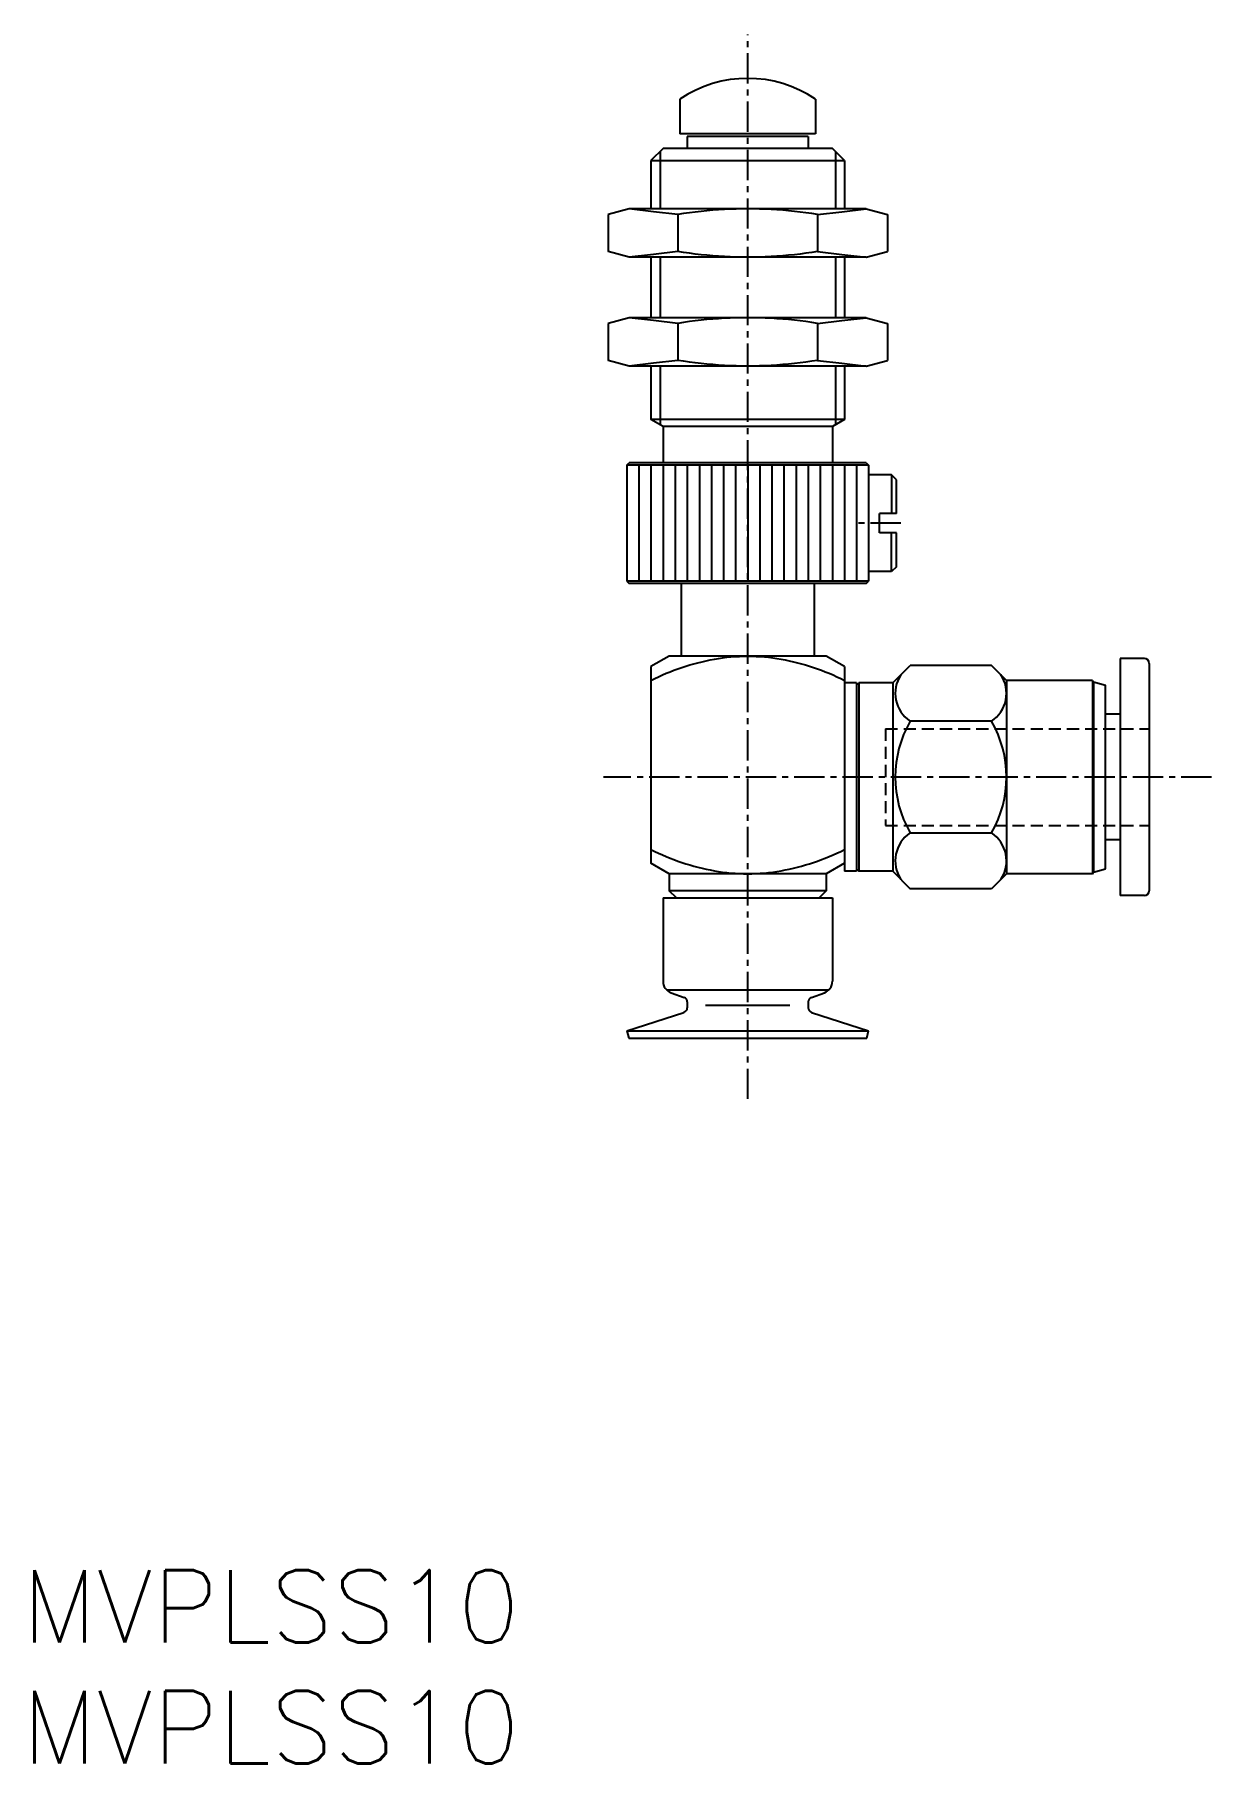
# Model space of a CAD drawing. Extents: x 0.5 to 49.2, y 0 to 71.5.
import ezdxf

# ---------------------------------------------------------------- set-up
doc = ezdxf.new("R2010")
doc.units = 0
doc.linetypes.add('CENTER', pattern=[2, 1.25, -0.25, 0.25, -0.25])
doc.linetypes.add('DASHED', pattern=[0.75, 0.5, -0.25])
doc.layers.get('0').update_dxf_attribs({"linetype": 'CONTINUOUS'})
doc.layers.add('CENTER', color=1, linetype='CENTER')
doc.styles.get("Standard").update_dxf_attribs({"font": 'txt.shx'})

# ---------------------------------------------------------------- blocks, each defined once
blk = doc.blocks.new('*U10')
at = {"color": 7, "linetype": 'CONTINUOUS'}
blk.add_text('MVPLSS10', height=3, dxfattribs=at).set_placement((0, 0))
blk = doc.blocks.new('*U11')
at = {"color": 7, "linetype": 'CONTINUOUS'}
blk.add_text('MVPLSS10', height=3, dxfattribs=at).set_placement((0, 5))

msp = doc.modelspace()

# ---------------------------------------------------------------- linework, layer by layer
at = {"color": 7, "linetype": 'CONTINUOUS'}
for p, q in [((27.199993, 68.842461), (27.199993, 67.400002)), ((32.799999, 68.842461), (32.799999, 67.400002)), ((32.799999, 67.400002), (27.199993, 67.400002)), ((27.499996, 67.299995), (27.499996, 66.799995)), ((32.499996, 67.299995), (27.499996, 67.299995)), ((32.499996, 67.299995), (32.499996, 66.799995)), ((26.499999, 66.799995), (25.999998, 66.299995)), ((26.374996, 66.674995), (26.374996, 64.299995)), ((33.500008, 66.799995), (26.499999, 66.799995)), ((33.999996, 66.300007), (33.500008, 66.799995)), ((33.624996, 66.674995), (33.624996, 64.299995)), ((25.999996, 66.299995), (33.999996, 66.299995)), ((25.999996, 66.299995), (25.999996, 64.299995)), ((33.999996, 66.299995), (33.999996, 64.299995)), ((25.099982, 64.299995), (24.226491, 64.065945)), ((24.226497, 64.065941), (24.226497, 62.53405)), ((34.900008, 64.299995), (25.099982, 64.299995)), ((27.113247, 64.065941), (27.113247, 62.53405)), ((32.886745, 64.065941), (32.886745, 62.53405)), ((34.900008, 64.299995), (35.773499, 64.065945)), ((35.773495, 64.065941), (35.773495, 62.53405)), ((25.100018, 62.299995), (24.226489, 62.534054)), ((34.899997, 62.299995), (25.100018, 62.299995)), ((25.999996, 62.299995), (25.999996, 59.799995)), ((26.374996, 62.299995), (26.374996, 59.799995)), ((33.624996, 62.299995), (33.624996, 59.799995)), ((33.999996, 62.299995), (33.999996, 59.799995)), ((34.899997, 62.299995), (35.773502, 62.53405)), ((25.099996, 59.799994), (24.226497, 59.565941)), ((24.226497, 59.565941), (24.226497, 58.03405)), ((34.900011, 59.799995), (25.099994, 59.799995)), ((27.113247, 59.565941), (27.113247, 58.03405)), ((32.886745, 59.565941), (32.886745, 58.03405)), ((34.900011, 59.799995), (35.773495, 59.565947)), ((35.773495, 59.565941), (35.773495, 58.03405)), ((25.100021, 57.799995), (24.226492, 58.034056)), ((34.899994, 57.799995), (35.7735, 58.03405)), ((34.899994, 57.799995), (25.100021, 57.799995)), ((25.999996, 57.799995), (25.999996, 55.588676)), ((26.374996, 57.799995), (26.374996, 55.372169)), ((33.624996, 57.799995), (33.624996, 55.372169)), ((33.999996, 57.799995), (33.999996, 55.588676)), ((33.999996, 55.588676), (25.999996, 55.588676)), ((26.499992, 55.299999), (25.999996, 55.588673)), ((33.499996, 55.299995), (26.499996, 55.299995)), ((26.499996, 55.299995), (26.499996, 53.799995)), ((33.499996, 55.299995), (33.499996, 53.799995)), ((33.999996, 55.588673), (33.5, 55.299999)), ((24.999993, 53.699999), (25.099996, 53.800001)), ((24.999996, 53.700005), (24.999996, 48.900002)), ((34.999996, 53.700005), (24.999996, 53.700005)), ((34.899998, 53.799995), (25.099994, 53.799995)), ((25.499996, 53.700005), (25.499996, 48.900002)), ((25.999996, 53.700005), (25.999996, 48.900002)), ((26.499996, 53.700005), (26.499996, 48.900002)), ((26.999996, 53.700005), (26.999996, 48.900002)), ((27.499996, 53.700005), (27.499996, 48.900002)), ((27.999996, 53.700005), (27.999996, 48.900002)), ((28.499996, 53.700005), (28.499996, 48.900002)), ((28.999996, 53.700005), (28.999996, 48.900002)), ((29.499996, 53.700005), (29.499996, 48.900002)), ((29.999996, 53.700005), (29.999996, 48.900002)), ((30.499996, 53.700005), (30.499996, 48.900002)), ((30.999996, 53.700005), (30.999996, 48.900002)), ((31.499996, 53.700005), (31.499996, 48.900002)), ((31.999996, 53.700005), (31.999996, 48.900002)), ((32.499996, 53.700005), (32.499996, 48.900002)), ((32.999996, 53.700005), (32.999996, 48.900002)), ((33.499996, 53.700005), (33.499996, 48.900002)), ((33.999996, 53.700005), (33.999996, 48.900002)), ((34.499996, 53.700005), (34.499996, 48.900002)), ((34.899995, 53.799995), (34.999993, 53.699999)), ((34.999996, 53.700005), (34.999996, 48.900002)), ((35.949993, 53.299995), (34.999996, 53.299995)), ((35.949993, 53.299995), (35.949993, 51.700005)), ((36.149992, 53.1), (35.949996, 53.299995)), ((36.149998, 51.700005), (36.149998, 53.099998)), ((35.449993, 50.900002), (35.449993, 51.700005)), ((36.149998, 51.700005), (35.449993, 51.700005)), ((36.149998, 50.900002), (35.449993, 50.900002)), ((35.949993, 49.299995), (35.949993, 50.900002)), ((36.149998, 49.499992), (36.149998, 50.900002)), ((36.149996, 49.500004), (35.949995, 49.300001)), ((24.999994, 48.9), (25.099997, 48.799995)), ((34.999996, 48.899994), (24.999996, 48.899994)), ((34.899998, 48.799995), (25.099994, 48.799995)), ((27.249996, 48.799995), (27.249996, 45.799999)), ((32.749996, 48.799995), (32.749996, 45.799999)), ((34.899996, 48.800001), (34.999994, 48.9)), ((35.949993, 49.299995), (34.999996, 49.299995)), ((26.749999, 45.799998), (25.999997, 45.366984)), ((33.249996, 45.799999), (26.749996, 45.799999)), ((33.999997, 45.366984), (33.249995, 45.799998)), ((25.999996, 45.366985), (25.999996, 37.233013)), ((33.999996, 45.366985), (33.999996, 36.899998)), ((35.999991, 44.700003), (36.718796, 45.418806)), ((40.081194, 45.418797), (36.718798, 45.418797)), ((40.699994, 44.800003), (40.081195, 45.418802)), ((46.399993, 45.700001), (45.399996, 45.700001)), ((45.399996, 45.700001), (45.399996, 35.899998)), ((46.599993, 45.500001), (46.599993, 36.099998)), ((34.499995, 44.700001), (33.999996, 44.700001)), ((34.499995, 44.700001), (34.499995, 36.899998)), ((34.5, 44.599996), (34.599998, 44.699993)), ((34.599993, 44.699993), (34.599993, 36.899998)), ((35.999995, 44.699993), (34.599993, 44.699993)), ((35.999995, 44.699993), (35.999995, 36.899998)), ((44.261873, 44.799999), (40.699991, 44.799999)), ((40.699991, 44.799999), (40.699991, 36.799999)), ((44.261873, 44.799999), (44.261873, 36.799999)), ((44.261876, 44.799996), (44.299996, 44.73397)), ((44.299991, 44.733972), (44.799993, 44.599997)), ((44.299997, 44.733974), (44.299997, 36.866024)), ((44.799997, 40.799999), (44.799997, 44.599995)), ((40.081194, 43.109402), (36.718798, 43.109402)), ((45.399996, 43.399998), (44.799997, 43.399998)), ((44.799997, 36.999996), (44.799997, 40.799999)), ((36.718798, 38.49052), (40.081194, 38.49052)), ((45.399996, 38.200001), (44.799997, 38.200001)), ((26.749995, 36.8), (25.999993, 37.233014)), ((33.999995, 37.233009), (33.249999, 36.799999)), ((33.249996, 36.799999), (26.749996, 36.799999)), ((26.749996, 36.799999), (26.749996, 36.100002)), ((33.249996, 36.799999), (33.249996, 36.100002)), ((34.499995, 36.899998), (33.999996, 36.899998)), ((34.499993, 37), (34.599991, 36.900002)), ((35.999995, 36.899998), (34.599993, 36.899998)), ((35.999991, 36.900001), (36.718794, 36.181198)), ((40.699992, 36.800003), (40.081187, 36.181198)), ((44.261873, 36.799999), (40.699991, 36.799999)), ((44.261872, 36.800001), (44.299992, 36.866027)), ((44.299998, 36.866021), (44.799991, 36.999994)), ((26.499996, 35.799999), (26.499996, 32.350105)), ((26.499996, 35.799999), (33.499996, 35.799999)), ((27.049993, 35.799998), (26.749994, 36.099998)), ((33.249996, 36.100002), (26.749996, 36.100002)), ((33.249996, 36.100003), (32.949996, 35.800004)), ((33.499996, 35.799999), (33.499996, 32.350105)), ((40.081194, 36.181194), (36.718798, 36.181194)), ((46.399993, 35.899998), (45.399996, 35.899998)), ((26.643026, 32.000002), (33.356966, 32.000002)), ((26.828989, 31.880258), (27.368403, 31.683927)), ((27.499996, 31.495991), (27.499996, 31.257607)), ((32.499996, 31.495991), (32.499996, 31.257607)), ((32.631596, 31.68393), (33.171006, 31.880259)), ((24.999996, 30.299999), (27.361801, 31.067397)), ((28.260251, 31.359321), (31.739743, 31.359321)), ((32.638193, 31.067395), (34.999996, 30.299999)), ((24.999996, 30.299999), (34.999996, 30.299999)), ((24.999996, 30.299999), (25.080383, 30.000001)), ((34.919612, 30.000003), (34.999996, 30.299999)), ((25.080387, 30), (34.919613, 30))]:
    msp.add_line(p, q, dxfattribs=at)
at = {"color": 3, "linetype": 'DASHED'}
for p, q in [((35.699999, 42.799999), (35.699999, 38.799999)), ((35.699999, 42.799999), (46.599993, 42.799999)), ((35.699999, 38.799999), (46.599993, 38.799999))]:
    msp.add_line(p, q, dxfattribs=at)
at = {"color": 7, "linetype": 'CONTINUOUS'}
for points in [[(27.113247, 64.065941), (26.106621, 64.182968), (25.099994, 64.299995)], [(32.886745, 64.065941), (33.893371, 64.182968), (34.899998, 64.299995)], [(27.113247, 62.53405), (26.106621, 62.417023), (25.099994, 62.299995)], [(32.886745, 62.53405), (33.893371, 62.417023), (34.899998, 62.299995)], [(27.113247, 59.565941), (26.106621, 59.682968), (25.099994, 59.799995)], [(32.886745, 59.565941), (33.893371, 59.682968), (34.899998, 59.799995)], [(27.113247, 58.03405), (26.106621, 57.917023), (25.099994, 57.799995)], [(32.886745, 58.03405), (33.893371, 57.917023), (34.899998, 57.799995)]]:
    msp.add_lwpolyline(points, dxfattribs=at)
for points in [[(32.886745, 64.065941, 0.026595258), (30.966646, 64.27364, 0.027261091), (29.033617, 64.273655, 0.026599002), (27.113247, 64.065941)], [(32.886745, 62.53405, -0.026595258), (30.966646, 62.326351, -0.027261091), (29.033617, 62.326336, -0.026599002), (27.113247, 62.53405)], [(32.886745, 59.565941, 0.026595258), (30.966646, 59.77364, 0.027261091), (29.033617, 59.773655, 0.026599002), (27.113247, 59.565941)], [(32.886745, 58.03405, -0.026595258), (30.966646, 57.826351, -0.027261091), (29.033617, 57.826336, -0.026599002), (27.113247, 58.03405)], [(25.999996, 44.799999, -0.072334169), (28.620576, 45.677354, -0.088915611), (31.379579, 45.677326, -0.072329269), (33.999996, 44.799999)], [(25.999996, 37.799999, 0.072334169), (28.620576, 36.922644, 0.088915611), (31.379579, 36.922673, 0.072329269), (33.999996, 37.799999)]]:
    msp.add_lwpolyline(points, format="xyb", dxfattribs=at)
for centre, radius, start, end in [((29.999996, 64.700005), 5, 55.944205, 124.05579), ((46.399993, 45.500001), 0.2, 0, 90), ((37.48675, 44.264095), 1.386751, 146.37358, 236.37355), ((39.313242, 44.264095), 1.386751, 303.62643, 33.626432), ((40.718797, 40.799999), 4.618802, 150, 209.99995), ((36.081194, 40.799999), 4.618802, 330.00003, 30.000008), ((37.48675, 37.335903), 1.386751, 123.62643, 213.62642), ((39.313242, 37.335903), 1.386751, 326.37357, 56.373568), ((46.399993, 36.099998), 0.2, 270, 0), ((26.999996, 32.350105), 0.5, 180, 250.00001), ((32.999996, 32.350105), 0.5, 289.99999, 0), ((27.299999, 31.495991), 0.2, 0, 70.000023), ((32.700001, 31.495991), 0.2, 109.99998, 180), ((27.299999, 31.257607), 0.2, 287.99998, 0), ((32.700001, 31.257607), 0.2, 180, 252.00002)]:
    msp.add_arc(centre, radius, start, end, dxfattribs=at)
at = {"layer": 'CENTER', "color": 1, "linetype": 'CENTER'}
for p, q in [((29.999996, 27.486835), (29.999996, 71.510635)), ((36.332622, 51.299995), (34.490719, 51.299995)), ((49.173092, 40.799999), (24.042888, 40.799999))]:
    msp.add_line(p, q, dxfattribs=at)

# ---------------------------------------------------------------- block references
at = {"color": 7, "linetype": 'CONTINUOUS'}
for name in ['*U11', '*U10']:
    msp.add_blockref(name, (0, 0), dxfattribs=at)

doc.saveas('drawing.dxf')
